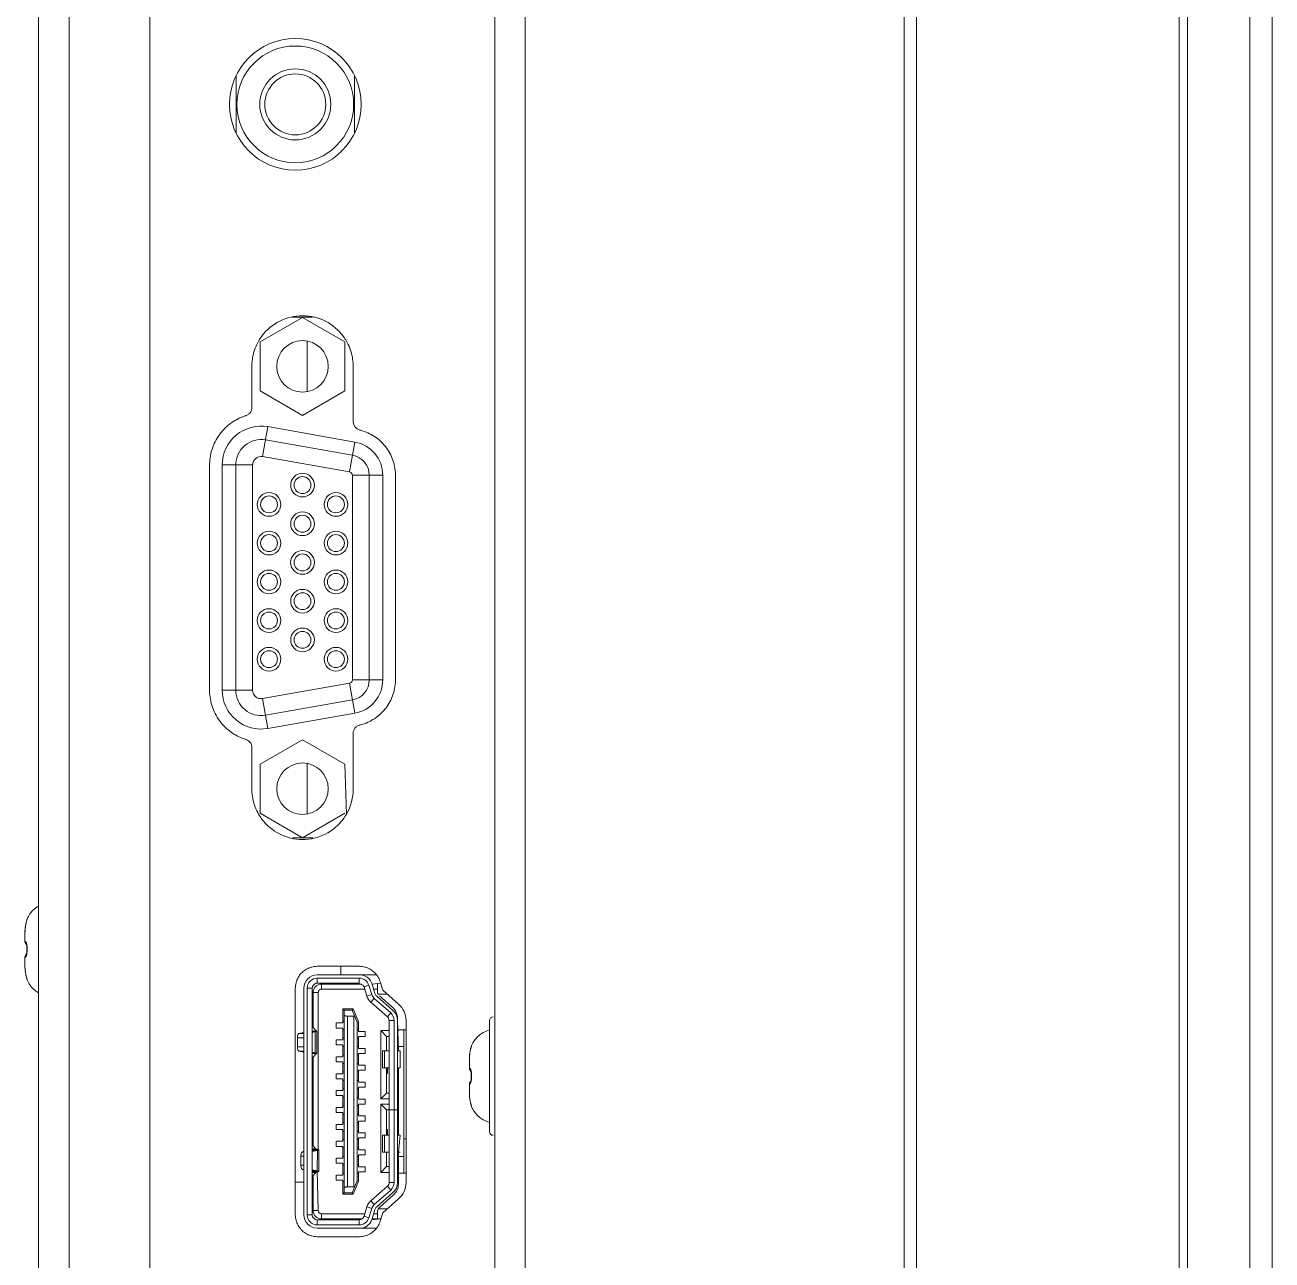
# Model space of a CAD drawing. Extents: x -382 to 1420, y -377 to 265.
# Drawn here: x -360.875 to -357.97, y -14.392 to -11.515 of the extents above; entities that cross this region are included whole.
import ezdxf

# ---------------------------------------------------------------- set-up
doc = ezdxf.new("R2010")
doc.units = 0
doc.header["$MEASUREMENT"] = 0
doc.layers.add('PDF_レイヤー 1', color=7, linetype='CONTINUOUS')

msp = doc.modelspace()

# ---------------------------------------------------------------- linework, layer by layer
at = {"layer": 'PDF_レイヤー 1', "lineweight": 0}
for points in [[(-358.02171, 7.05571), (-358.1667, 7.06835), (-358.1667, -25.76026)], [(-358.18636, -25.74844), (-358.18636, 7.05656)], [(-358.18636, -25.74055), (-358.18636, 7.04876)], [(-357.96984, 7.00387), (-358.02164, 7.05567), (-358.02164, -25.74753)], [(-358.02164, -25.74746), (-357.96984, -25.69579), (-357.96984, 7.00394)], [(-359.70952, -21.45991), (-359.70952, 5.1687), (-358.82682, 6.84425)], [(-358.82676, 6.84428), (-358.82676, -25.61062), (-358.1864, -25.61062)], [(-360.8436, -2.02815), (-360.8436, -25.70896)], [(-360.84365, -5.78133), (-360.77172, -5.78133), (-360.77172, -16.9502)], [(-360.38303, -11.63332), (-360.38303, -11.7665)], [(-360.10744, -11.76678), (-360.10744, -11.6336)], [(-360.32735, -12.25339), (-360.22847, -12.19631)], [(-360.25248, -12.19602), (-360.20485, -12.19602)], [(-360.22849, -12.1963), (-360.12961, -12.25338)], [(-360.2177, -12.19399), (-360.2177, -12.19608)], [(-360.32735, -12.36745), (-360.32735, -12.25343)], [(-360.2177, -12.25163), (-360.2177, -12.36926)], [(-360.12962, -12.25339), (-360.12962, -12.36741)], [(-360.3605, -12.42525), (-360.35981, -12.42497), (-360.358, -12.42428), (-360.3562, -12.42331), (-360.35467, -12.42233), (-360.35328, -12.42108), (-360.35189, -12.41983), (-360.35064, -12.41831), (-360.35023, -12.41775), (-360.34925, -12.41608), (-360.34842, -12.41456), (-360.34759, -12.41275), (-360.34717, -12.41095), (-360.34675, -12.40914), (-360.34662, -12.40706), (-360.34662, -12.40636), (-360.34662, -12.3104)], [(-360.22849, -12.42454), (-360.32737, -12.36746)], [(-360.12962, -12.36745), (-360.2285, -12.42453)], [(-360.36045, -12.42522), (-360.36239, -12.42578), (-360.36697, -12.42744), (-360.37142, -12.42911), (-360.37572, -12.43106), (-360.38003, -12.43328), (-360.38406, -12.43536), (-360.38614, -12.43661), (-360.38822, -12.43786), (-360.39211, -12.44036), (-360.396, -12.44314), (-360.39975, -12.44591), (-360.40142, -12.4473), (-360.40503, -12.4505), (-360.4085, -12.45369), (-360.41183, -12.45702), (-360.41503, -12.4605), (-360.41808, -12.46397), (-360.421, -12.46786), (-360.42225, -12.46952), (-360.42489, -12.47341), (-360.42739, -12.47744), (-360.42989, -12.48147), (-360.43211, -12.48577), (-360.43405, -12.48994), (-360.436, -12.49424), (-360.43683, -12.49619), (-360.4385, -12.50063), (-360.43988, -12.50522), (-360.44113, -12.50966), (-360.44169, -12.51202), (-360.44225, -12.51438), (-360.44322, -12.51896), (-360.44391, -12.52355), (-360.44447, -12.52827), (-360.44475, -12.53299), (-360.44502, -12.53799), (-360.44502, -12.53993)], [(-360.30924, -12.45072), (-360.32146, -12.52057)], [(-360.36042, -13.17939), (-360.36236, -13.1787), (-360.36695, -13.17717), (-360.37139, -13.17536), (-360.3757, -13.17342), (-360.38, -13.17148), (-360.38417, -13.16911), (-360.38611, -13.168), (-360.38819, -13.16675), (-360.39208, -13.16425), (-360.39597, -13.16148), (-360.39972, -13.15856), (-360.40139, -13.15731), (-360.405, -13.15425), (-360.40847, -13.15092), (-360.4118, -13.14759), (-360.415, -13.14412), (-360.41805, -13.14051), (-360.42097, -13.1369), (-360.42222, -13.13509), (-360.42486, -13.1312), (-360.4275, -13.12717), (-360.42986, -13.12315), (-360.43208, -13.11898), (-360.43402, -13.11454), (-360.43597, -13.11023), (-360.4368, -13.10829), (-360.43847, -13.10384), (-360.43986, -13.0994), (-360.44111, -13.09482), (-360.4418, -13.09259), (-360.44222, -13.09037), (-360.44319, -13.08565), (-360.44388, -13.08093), (-360.44444, -13.07635), (-360.44486, -13.07148), (-360.445, -13.06676), (-360.445, -13.06468), (-360.445, -12.54)], [(-360.36045, -13.17942), (-360.35989, -13.17956), (-360.35795, -13.18039), (-360.35628, -13.18122), (-360.35461, -13.18234), (-360.35323, -13.18345), (-360.35184, -13.1847), (-360.35073, -13.18622), (-360.35031, -13.18678), (-360.3492, -13.18831), (-360.34837, -13.19011), (-360.34767, -13.19178), (-360.34712, -13.19372), (-360.34684, -13.19553), (-360.34656, -13.19761), (-360.34656, -13.19817)], [(-360.32735, -13.23705), (-360.22847, -13.17997)], [(-360.22849, -13.17996), (-360.12961, -13.23704)], [(-360.33092, -13.35317), (-360.33273, -13.34956), (-360.33495, -13.34539), (-360.33689, -13.34122), (-360.33856, -13.33678), (-360.34023, -13.33234), (-360.3412, -13.32956), (-360.34259, -13.32511), (-360.3437, -13.32039), (-360.34412, -13.31817), (-360.34453, -13.31581), (-360.34537, -13.31123), (-360.34592, -13.30664), (-360.34634, -13.30192), (-360.34662, -13.29706), (-360.34662, -13.29415), (-360.34662, -13.19818)], [(-360.32735, -13.35125), (-360.32735, -13.23709)], [(-360.2177, -13.23543), (-360.2177, -13.35306)], [(-360.22849, -13.40834), (-360.32737, -13.35127)], [(-360.12962, -13.35125), (-360.2285, -13.40833)], [(-360.20454, -13.40848), (-360.25218, -13.40848)], [(-360.87371, -13.61353), (-360.87371, -13.61353)], [(-360.87371, -13.65043), (-360.87385, -13.65043), (-360.87399, -13.65043), (-360.87412, -13.65029), (-360.87426, -13.65029), (-360.8744, -13.65029), (-360.87454, -13.65029), (-360.87482, -13.65029), (-360.8751, -13.65043), (-360.8751, -13.65057)], [(-360.87119, -13.65531), (-360.87133, -13.65489), (-360.87147, -13.65434), (-360.87161, -13.65378), (-360.87175, -13.65322), (-360.87203, -13.65267), (-360.87217, -13.65225), (-360.87244, -13.65184), (-360.87244, -13.6517), (-360.87272, -13.65128), (-360.87314, -13.65086), (-360.87342, -13.65059), (-360.87369, -13.65045)], [(-360.87194, -13.68081), (-360.87208, -13.68108), (-360.8725, -13.68164), (-360.87278, -13.68206), (-360.87292, -13.68233), (-360.87319, -13.68289), (-360.87333, -13.68344), (-360.87347, -13.68386), (-360.87361, -13.68455), (-360.87375, -13.68511), (-360.87375, -13.68567), (-360.87375, -13.68636)], [(-360.87201, -13.68108), (-360.87201, -13.68108)], [(-360.87058, -13.66481), (-360.87058, -13.66689)], [(-360.87003, -13.66683), (-360.87017, -13.66683), (-360.8703, -13.66683), (-360.87044, -13.66683), (-360.87058, -13.66683), (-360.87058, -13.66975)], [(-360.87004, -13.66982), (-360.87004, -13.6669)], [(-360.87374, -13.68637), (-360.87387, -13.68637), (-360.87401, -13.68637), (-360.87415, -13.68637), (-360.87429, -13.68637), (-360.87443, -13.68637), (-360.87457, -13.68637), (-360.87471, -13.68637), (-360.87485, -13.68637), (-360.87499, -13.68637), (-360.87512, -13.68624), (-360.87512, -13.70582)], [(-360.87512, -13.70576), (-360.87499, -13.71187)], [(-360.87493, -13.71186), (-360.87451, -13.71825)], [(-360.24528, -13.75891), (-360.24528, -13.75835), (-360.24514, -13.75516), (-360.24472, -13.75197), (-360.2443, -13.74905), (-360.24361, -13.74599), (-360.24319, -13.74461), (-360.24278, -13.74308), (-360.24167, -13.74016), (-360.24042, -13.73738), (-360.24028, -13.73683), (-360.23875, -13.73391), (-360.23722, -13.73141), (-360.23542, -13.72877), (-360.23361, -13.72641), (-360.23153, -13.72405), (-360.22931, -13.72197), (-360.22889, -13.72141), (-360.22653, -13.71933), (-360.22417, -13.71752), (-360.22153, -13.71586), (-360.21889, -13.71419), (-360.21611, -13.71266), (-360.21556, -13.71252), (-360.21278, -13.71127), (-360.20986, -13.7103), (-360.20847, -13.70989), (-360.20695, -13.70947), (-360.20389, -13.70877), (-360.20098, -13.70822), (-360.19778, -13.70794), (-360.19459, -13.7078), (-360.19403, -13.70766), (-360.09654, -13.70766)], [(-360.13897, -13.70766), (-360.13897, -13.72752)], [(-360.87444, -13.71823), (-360.87375, -13.72309)], [(-360.87037, -13.73749), (-360.87065, -13.73652), (-360.87107, -13.73499), (-360.87121, -13.73458), (-360.87149, -13.73333), (-360.8719, -13.7318), (-360.87218, -13.73041), (-360.8726, -13.72888), (-360.87287, -13.7275), (-360.87315, -13.72611), (-360.87343, -13.72458), (-360.87371, -13.72305)], [(-360.87371, -13.72312), (-360.87371, -13.72312)], [(-360.87371, -13.72312), (-360.87343, -13.72465)], [(-360.8735, -13.72434), (-360.87322, -13.72587)], [(-360.87329, -13.72543), (-360.87301, -13.72695)], [(-360.8731, -13.72651), (-360.87296, -13.72762)], [(-360.87303, -13.72691), (-360.87275, -13.72858)], [(-360.87282, -13.728), (-360.87254, -13.72952)], [(-360.87255, -13.72909), (-360.87228, -13.73034)], [(-360.87235, -13.73004), (-360.87207, -13.73129)], [(-360.87214, -13.73098), (-360.87186, -13.73209)], [(-360.87194, -13.7318), (-360.87167, -13.73277)], [(-360.87174, -13.73262), (-360.87132, -13.73415)], [(-360.87153, -13.73343), (-360.87042, -13.73773)], [(-360.87119, -13.73479), (-360.87105, -13.73534)], [(-360.87004, -13.73912), (-360.87004, -13.73898), (-360.87004, -13.73884), (-360.87004, -13.7387), (-360.87004, -13.73843), (-360.87018, -13.73829), (-360.87018, -13.73815), (-360.87032, -13.73801), (-360.87032, -13.73787), (-360.87032, -13.73759), (-360.87032, -13.73745)], [(-360.84372, -13.76937), (-360.84372, -13.76923), (-360.84678, -13.76728), (-360.8497, -13.76534), (-360.85247, -13.76312), (-360.85511, -13.76076), (-360.85747, -13.75853), (-360.85969, -13.75617), (-360.86178, -13.75367), (-360.86372, -13.7509), (-360.86553, -13.74826), (-360.86706, -13.7452), (-360.86858, -13.74229), (-360.86997, -13.73923), (-360.86997, -13.73909)], [(-360.19403, -13.73533), (-360.19403, -13.74713)], [(-360.19399, -14.33761), (-360.19455, -14.33761), (-360.19788, -14.33747), (-360.20093, -14.33705), (-360.20399, -14.33664), (-360.20691, -14.33594), (-360.20843, -14.33552), (-360.20996, -14.33511), (-360.21274, -14.33414), (-360.21565, -14.33289), (-360.21621, -14.33261), (-360.21899, -14.33108), (-360.22163, -14.32955), (-360.22413, -14.32789), (-360.22663, -14.32594), (-360.22885, -14.324), (-360.23107, -14.32178), (-360.23149, -14.32122), (-360.23357, -14.31886), (-360.23551, -14.3165), (-360.23718, -14.31386), (-360.23885, -14.31136), (-360.24024, -14.30844), (-360.24051, -14.30789), (-360.24176, -14.30511), (-360.24274, -14.30219), (-360.24315, -14.30081), (-360.24357, -14.29928), (-360.24426, -14.29622), (-360.24482, -14.29331), (-360.2451, -14.29011), (-360.24524, -14.28692), (-360.24524, -14.28636), (-360.24524, -13.75891)], [(-360.20393, -13.85033), (-360.20393, -13.76867)], [(-360.1842, -13.76083), (-360.1842, -13.74902), (-360.09004, -13.74902)], [(-360.0835, -13.76083), (-360.18419, -13.76083)], [(-360.16453, -13.74902), (-360.16453, -13.74708)], [(-360.14094, -13.74712), (-360.14094, -13.74906)], [(-360.13897, -13.74712), (-360.13897, -13.74906)], [(-360.11396, -13.74902), (-360.11396, -13.74708)], [(-360.05353, -13.76083), (-360.06297, -13.76083)], [(-360.20393, -13.81792), (-360.20588, -13.81792)], [(-360.13483, -13.80697), (-360.13483, -13.83975), (-360.14969, -13.83975)], [(-360.13163, -13.80999), (-360.13483, -13.80693), (-360.11066, -13.80693)], [(-360.12379, -13.82389), (-360.12434, -13.82389), (-360.12518, -13.82389), (-360.12601, -13.82375), (-360.12684, -13.82361), (-360.12768, -13.82347), (-360.12851, -13.82333), (-360.12948, -13.82306), (-360.13018, -13.82278), (-360.13087, -13.82236), (-360.13129, -13.82195), (-360.13156, -13.82153), (-360.1317, -13.82097)], [(-360.1128, -13.81006), (-360.13169, -13.81006)], [(-360.13165, -13.80999), (-360.13165, -14.23523), (-360.11276, -14.23523)], [(-360.12379, -14.22135), (-360.12379, -13.82389), (-360.10893, -13.82389)], [(-360.10886, -13.82393), (-360.10886, -14.2214), (-360.12372, -14.2214)], [(-360.11069, -13.80693), (-360.11277, -13.80999)], [(-360.10093, -14.20769), (-360.10093, -13.83758), (-360.11273, -13.81009)], [(-360.11072, -13.80691), (-360.0978, -13.83704), (-360.10086, -13.8376)], [(-360.19566, -13.85887), (-360.20579, -13.84832)], [(-360.14976, -13.83975), (-360.14976, -13.85155), (-360.1349, -13.85155)], [(-360.13483, -13.85158), (-360.13483, -13.87922), (-360.14969, -13.87922)], [(-360.13165, -13.85535), (-360.13484, -13.85535)], [(-360.13483, -13.83568), (-360.13163, -13.83568)], [(-360.10093, -13.85535), (-360.09787, -13.85535)], [(-360.0978, -13.85941), (-360.0978, -13.83706)], [(-360.03266, -13.87114), (-360.04641, -13.85725), (-360.02669, -13.85725)], [(-360.04641, -13.85732), (-360.04641, -14.01675), (-360.02669, -14.01675)], [(-360.02674, -13.83406), (-360.02674, -14.04223), (-360.03257, -14.04223)], [(-360.01495, -14.04115), (-360.01495, -13.83408)], [(-360.00708, -13.85725), (-360.00513, -13.85725)], [(-359.98741, -13.85535), (-360.00505, -13.85535)], [(-359.99209, -14.18993), (-359.99209, -13.85537)], [(-360.22557, -13.8742), (-360.24057, -13.8742)], [(-360.24056, -13.8742), (-360.24056, -13.89545)], [(-360.2405, -13.87416), (-360.2405, -13.87305), (-360.24036, -13.87208), (-360.24036, -13.87097), (-360.24008, -13.86986), (-360.23981, -13.86875), (-360.23953, -13.86764), (-360.23953, -13.8675), (-360.23897, -13.86652), (-360.23842, -13.86555), (-360.23786, -13.865), (-360.23731, -13.86458), (-360.23675, -13.86444), (-360.2255, -13.86444)], [(-360.22557, -13.862), (-360.23682, -13.8645)], [(-360.19543, -13.85912), (-360.19557, -13.85926), (-360.19571, -13.8594), (-360.19613, -13.85954), (-360.19641, -13.85968), (-360.19682, -13.85968), (-360.1971, -13.85982), (-360.19752, -13.85982), (-360.19793, -13.85996), (-360.19835, -13.85996), (-360.19877, -13.86009), (-360.19918, -13.86009), (-360.20585, -13.86009)], [(-360.19918, -13.86016), (-360.19918, -13.9096), (-360.20585, -13.90808)], [(-360.20584, -13.85887), (-360.1957, -13.85887)], [(-360.20584, -13.86159), (-360.19917, -13.86007)], [(-360.19546, -13.91067), (-360.19546, -13.85915), (-360.1956, -13.85887)], [(-360.14976, -13.87922), (-360.14976, -13.89102), (-360.1349, -13.89102)], [(-360.13483, -13.87501), (-360.13163, -13.87501)], [(-360.0978, -13.87501), (-360.10086, -13.87501)], [(-360.08282, -13.87136), (-360.08282, -13.85941), (-360.09782, -13.85941)], [(-360.0978, -13.87136), (-360.08281, -13.87136)], [(-360.0978, -13.89888), (-360.0978, -13.87139)], [(-360.03264, -13.87108), (-360.03264, -13.90455)], [(-360.02674, -13.87108), (-360.03257, -13.87108)], [(-360.00512, -13.87108), (-360.00706, -13.87108)], [(-360.23681, -13.90535), (-360.23736, -13.90508), (-360.23792, -13.90466), (-360.23847, -13.9041), (-360.23889, -13.90341), (-360.23944, -13.9023), (-360.23944, -13.90216), (-360.23986, -13.90105), (-360.24014, -13.89994), (-360.24028, -13.89897), (-360.24042, -13.89799), (-360.24056, -13.89688), (-360.24056, -13.89577), (-360.24056, -13.89549), (-360.22556, -13.89549)], [(-360.22557, -13.9054), (-360.23682, -13.9054)], [(-360.23675, -13.9054), (-360.2255, -13.90776)], [(-360.20584, -13.9096), (-360.19917, -13.9096)], [(-360.19552, -13.91069), (-360.19566, -13.91083), (-360.20579, -13.91083)], [(-360.20577, -13.92139), (-360.19563, -13.91084)], [(-360.19546, -13.91069), (-360.19546, -13.91041), (-360.19574, -13.91041), (-360.19602, -13.91013), (-360.19643, -13.91013), (-360.19685, -13.90999), (-360.19727, -13.90985), (-360.19768, -13.90985), (-360.1981, -13.90972), (-360.19838, -13.90972), (-360.1988, -13.90958), (-360.19921, -13.90958)], [(-360.13483, -13.89105), (-360.13483, -13.91855), (-360.14969, -13.91855)], [(-360.13165, -13.89468), (-360.13484, -13.89468)], [(-360.13483, -13.91434), (-360.13163, -13.91434)], [(-360.10093, -13.89468), (-360.09787, -13.89468)], [(-360.0978, -13.91434), (-360.10086, -13.91434)], [(-360.08282, -13.91069), (-360.08282, -13.89888), (-360.09782, -13.89888)], [(-360.0978, -13.91069), (-360.08281, -13.91069)], [(-360.0978, -13.93821), (-360.0978, -13.91072)], [(-360.04248, -13.9046), (-360.04248, -13.94391), (-360.02678, -13.94391)], [(-360.02674, -13.90458), (-360.04243, -13.90458)], [(-360.03753, -13.90458), (-360.03753, -13.94388)], [(-360.00105, -13.94388), (-360.00105, -13.90458), (-360.00702, -13.90458)], [(-359.99209, -13.89468), (-360.00515, -13.89468)], [(-359.83837, -13.90865), (-359.83837, -13.90878), (-359.83906, -13.91365)], [(-359.83837, -13.90878), (-359.83837, -13.90865), (-359.83809, -13.90726), (-359.83781, -13.90587), (-359.83754, -13.90448), (-359.83726, -13.90309), (-359.83684, -13.90156), (-359.83656, -13.90017), (-359.83615, -13.89879), (-359.83587, -13.8974), (-359.83545, -13.89587), (-359.83517, -13.89448)], [(-359.83837, -13.90878), (-359.83837, -13.90878)], [(-359.83511, -13.89455), (-359.83511, -13.89441), (-359.83511, -13.89427), (-359.83497, -13.89413), (-359.83497, -13.89399), (-359.83497, -13.89386), (-359.83483, -13.89358), (-359.83483, -13.89344), (-359.83483, -13.8933), (-359.83483, -13.89316), (-359.83469, -13.89302), (-359.83469, -13.89288)], [(-360.20584, -13.92424), (-360.20389, -13.92424)], [(-360.20393, -13.91937), (-360.20393, -14.12588)], [(-360.14976, -13.91855), (-360.14976, -13.93035), (-360.1349, -13.93035)], [(-360.13483, -13.93038), (-360.13483, -13.95788), (-360.14969, -13.95788)], [(-360.13165, -13.934), (-360.13484, -13.934)], [(-360.10093, -13.934), (-360.09787, -13.934)], [(-360.08282, -13.95002), (-360.08282, -13.93821), (-360.09782, -13.93821)], [(-360.03264, -13.94391), (-360.03264, -14.00293)], [(-360.03067, -13.95774), (-360.03067, -13.94385)], [(-360.00708, -13.94391), (-360.0011, -13.94391)], [(-360.00512, -13.94391), (-360.00512, -14.10139)], [(-359.83979, -13.92614), (-359.83979, -13.94587)], [(-359.83959, -13.92005), (-359.83973, -13.92616)], [(-360.14976, -13.95788), (-360.14976, -13.96968), (-360.1349, -13.96968)], [(-360.13483, -13.96971), (-360.13483, -13.99721), (-360.14969, -13.99721)], [(-360.13165, -13.97347), (-360.13484, -13.97347)], [(-360.13483, -13.95381), (-360.13163, -13.95381)], [(-360.10093, -13.97347), (-360.09787, -13.97347)], [(-360.0978, -13.95381), (-360.10086, -13.95381)], [(-360.0978, -13.95002), (-360.08281, -13.95002)], [(-360.0978, -13.97754), (-360.0978, -13.95005)], [(-360.03264, -13.95774), (-360.0307, -13.95774)], [(-359.83667, -13.95082), (-359.83667, -13.95082)], [(-359.83524, -13.96004), (-359.83524, -13.96213)], [(-359.83469, -13.96209), (-359.83483, -13.96209), (-359.83497, -13.96209), (-359.83511, -13.96209), (-359.83524, -13.96209), (-359.83524, -13.9632)], [(-359.83524, -13.96317), (-359.83524, -13.96511)], [(-359.8347, -13.96507), (-359.8347, -13.96216)], [(-360.14976, -13.99721), (-360.14976, -14.00901), (-360.1349, -14.00901)], [(-360.13483, -13.99314), (-360.13163, -13.99314)], [(-360.0978, -13.99314), (-360.10086, -13.99314)], [(-360.08282, -13.98935), (-360.08282, -13.97754), (-360.09782, -13.97754)], [(-360.0978, -13.98935), (-360.08281, -13.98935)], [(-360.0978, -14.01701), (-360.0978, -13.98938)], [(-360.03264, -14.0029), (-360.04639, -14.01679)], [(-360.02674, -14.0029), (-360.03257, -14.0029)], [(-360.00512, -14.0029), (-360.00706, -14.0029)], [(-359.83979, -14.00101), (-359.83965, -14.00726)], [(-359.83661, -13.97606), (-359.83674, -13.97633), (-359.83716, -13.97689), (-359.83744, -13.97731), (-359.83758, -13.97758), (-359.83785, -13.97814), (-359.83799, -13.9787), (-359.83813, -13.97911), (-359.83827, -13.97981), (-359.83841, -13.98036), (-359.83841, -13.98092), (-359.83841, -13.98161)], [(-359.83661, -13.97632), (-359.83661, -13.97632)], [(-359.83626, -13.97497), (-359.83654, -13.97636)], [(-360.13483, -14.00904), (-360.13483, -14.03668), (-360.14969, -14.03668)], [(-360.13165, -14.0128), (-360.13484, -14.0128)], [(-360.13483, -14.03247), (-360.13163, -14.03247)], [(-360.10093, -14.0128), (-360.09787, -14.0128)], [(-360.0978, -14.03247), (-360.10086, -14.03247)], [(-360.08282, -14.02882), (-360.08282, -14.01701), (-360.09782, -14.01701)], [(-360.0978, -14.02882), (-360.08281, -14.02882)], [(-360.0978, -14.05634), (-360.0978, -14.02884)], [(-360.03266, -14.04229), (-360.04641, -14.02854), (-360.02669, -14.02854)], [(-360.04641, -14.02861), (-360.04641, -14.1879), (-360.02669, -14.1879)], [(-360.00708, -14.01675), (-360.00513, -14.01675)], [(-360.00708, -14.02854), (-360.00513, -14.02854)], [(-359.83959, -14.00725), (-359.83917, -14.0135)], [(-359.83912, -14.01348), (-359.83842, -14.01834)], [(-359.83505, -14.03275), (-359.83533, -14.03177), (-359.83574, -14.03025), (-359.83588, -14.02983), (-359.83616, -14.02858), (-359.83658, -14.02705), (-359.83686, -14.02566), (-359.83727, -14.02414), (-359.83755, -14.02275), (-359.83783, -14.02136), (-359.8381, -14.01983), (-359.83838, -14.0183)], [(-359.83837, -14.01837), (-359.83837, -14.01837)], [(-359.83837, -14.01837), (-359.83809, -14.0199)], [(-359.83816, -14.01959), (-359.83788, -14.02112)], [(-359.83797, -14.02068), (-359.83769, -14.02221)], [(-359.83776, -14.02176), (-359.83762, -14.02287)], [(-359.83769, -14.02216), (-359.83741, -14.02383)], [(-359.83748, -14.02325), (-359.8372, -14.02477)], [(-359.83722, -14.02433), (-359.83694, -14.02558)], [(-359.83701, -14.02529), (-359.83673, -14.02654)], [(-359.83681, -14.02623), (-359.83654, -14.02734)], [(-359.83661, -14.02705), (-359.83633, -14.02802)], [(-359.8364, -14.02786), (-359.83598, -14.02939)], [(-359.8362, -14.02868), (-359.83509, -14.03298)], [(-359.83586, -14.03004), (-359.83572, -14.03059)], [(-360.14976, -14.03668), (-360.14976, -14.04848), (-360.1349, -14.04848)], [(-360.13483, -14.04851), (-360.13483, -14.07601), (-360.14969, -14.07601)], [(-360.13165, -14.05213), (-360.13484, -14.05213)], [(-360.10093, -14.05213), (-360.09787, -14.05213)], [(-360.08282, -14.06815), (-360.08282, -14.05634), (-360.09782, -14.05634)], [(-360.03264, -14.10137), (-360.03264, -14.0422)], [(-360.01495, -14.04237), (-360.01495, -14.21124)], [(-359.8347, -14.03437), (-359.8347, -14.03423), (-359.8347, -14.03409), (-359.8347, -14.03395), (-359.8347, -14.03382), (-359.83484, -14.03354), (-359.83484, -14.0334), (-359.83498, -14.03326), (-359.83498, -14.03312), (-359.83498, -14.03298), (-359.83498, -14.0327)], [(-359.79253, -14.0718), (-359.79266, -14.0718), (-359.79669, -14.07027), (-359.80044, -14.06874), (-359.80405, -14.06694), (-359.80739, -14.06499), (-359.81058, -14.06319), (-359.8135, -14.0611), (-359.81627, -14.05902), (-359.81891, -14.05694), (-359.81933, -14.05652), (-359.82183, -14.05416), (-359.82405, -14.05166), (-359.82627, -14.04916), (-359.82808, -14.04652), (-359.83002, -14.04388), (-359.83155, -14.04083), (-359.83308, -14.03791), (-359.83447, -14.03486), (-359.83474, -14.0343)], [(-360.14976, -14.07601), (-360.14976, -14.08781), (-360.1349, -14.08781)], [(-360.13483, -14.08784), (-360.13483, -14.11534), (-360.14969, -14.11534)], [(-360.13483, -14.0718), (-360.13163, -14.0718)], [(-360.0978, -14.0718), (-360.10086, -14.0718)], [(-360.0978, -14.06815), (-360.08281, -14.06815)], [(-360.0978, -14.09567), (-360.0978, -14.06817)], [(-360.03067, -14.08767), (-360.03262, -14.08767)], [(-360.03067, -14.10137), (-360.03067, -14.08762)], [(-360.14976, -14.11534), (-360.14976, -14.12714), (-360.1349, -14.12714)], [(-360.13165, -14.0916), (-360.13484, -14.0916)], [(-360.13483, -14.11127), (-360.13163, -14.11127)], [(-360.10093, -14.0916), (-360.09787, -14.0916)], [(-360.0978, -14.11127), (-360.10086, -14.11127)], [(-360.08282, -14.10748), (-360.08282, -14.09567), (-360.09782, -14.09567)], [(-360.0978, -14.10748), (-360.08281, -14.10748)], [(-360.0978, -14.135), (-360.0978, -14.1075)], [(-360.04248, -14.10139), (-360.04248, -14.14069), (-360.02678, -14.14069)], [(-360.02674, -14.10137), (-360.04243, -14.10137)], [(-360.03753, -14.10137), (-360.03753, -14.14067)], [(-360.00105, -14.10137), (-360.00702, -14.10137)], [(-359.99209, -14.10936), (-359.98737, -14.10936)], [(-360.23203, -14.14975), (-360.23203, -14.14864), (-360.23203, -14.14767), (-360.23189, -14.14656), (-360.23161, -14.14544), (-360.23133, -14.14433), (-360.23106, -14.14322), (-360.23106, -14.14308), (-360.2305, -14.14211), (-360.22995, -14.14114), (-360.22939, -14.14058), (-360.22883, -14.14017), (-360.22828, -14.13989), (-360.2255, -14.13989)], [(-360.22557, -14.13935), (-360.22835, -14.1399)], [(-360.20577, -14.12395), (-360.1973, -14.13283), (-360.20591, -14.13283)], [(-360.20393, -14.12103), (-360.20588, -14.12103)], [(-360.20584, -14.13432), (-360.19403, -14.13432)], [(-360.20584, -14.1346), (-360.19278, -14.1346)], [(-360.19042, -14.13539), (-360.19056, -14.13553), (-360.1907, -14.13567), (-360.19112, -14.13581), (-360.19139, -14.13595), (-360.19181, -14.13608), (-360.19209, -14.13608), (-360.1925, -14.13622), (-360.19292, -14.13622), (-360.19334, -14.13636), (-360.19375, -14.13636), (-360.19417, -14.1365), (-360.20584, -14.1365)], [(-360.20584, -14.13893), (-360.19417, -14.13643)], [(-360.19396, -14.13432), (-360.19438, -14.13418), (-360.19466, -14.13404), (-360.19507, -14.1339), (-360.19535, -14.13377), (-360.19577, -14.13363), (-360.19618, -14.13349), (-360.19646, -14.13335), (-360.19674, -14.13321), (-360.19702, -14.13293), (-360.1973, -14.13279)], [(-360.1928, -14.13457), (-360.19266, -14.13457), (-360.19238, -14.13471), (-360.1921, -14.13471), (-360.19182, -14.13471), (-360.19168, -14.13485), (-360.19141, -14.13485), (-360.19113, -14.13499), (-360.19099, -14.13499), (-360.19071, -14.13513), (-360.19057, -14.13526), (-360.19043, -14.1354), (-360.19043, -14.1854)], [(-360.13483, -14.12717), (-360.13483, -14.15467), (-360.14969, -14.15467)], [(-360.13165, -14.13093), (-360.13484, -14.13093)], [(-360.10093, -14.13093), (-360.09787, -14.13093)], [(-360.08282, -14.14681), (-360.08282, -14.135), (-360.09782, -14.135)], [(-360.0978, -14.14681), (-360.08281, -14.14681)], [(-360.0978, -14.17447), (-360.0978, -14.14683)], [(-360.03264, -14.14069), (-360.03264, -14.17416)], [(-360.00708, -14.14069), (-360.0011, -14.14069)], [(-360.22557, -14.14979), (-360.2321, -14.14979)], [(-360.23207, -14.14979), (-360.23207, -14.17104)], [(-360.22832, -14.18094), (-360.22888, -14.18066), (-360.22943, -14.18025), (-360.22999, -14.17969), (-360.23054, -14.179), (-360.23096, -14.17789), (-360.23096, -14.17775), (-360.23138, -14.17664), (-360.23165, -14.17553), (-360.23193, -14.17441), (-360.23207, -14.17358), (-360.23207, -14.17247), (-360.23207, -14.17136), (-360.23207, -14.17108), (-360.22554, -14.17108)], [(-360.14976, -14.15467), (-360.14976, -14.16647), (-360.1349, -14.16647)], [(-360.13483, -14.1665), (-360.13483, -14.19386), (-360.14969, -14.19386)], [(-360.13165, -14.17026), (-360.13484, -14.17026)], [(-360.13483, -14.1506), (-360.13163, -14.1506)], [(-360.10093, -14.17026), (-360.09787, -14.17026)], [(-360.0978, -14.1506), (-360.10086, -14.1506)], [(-360.08282, -14.18627), (-360.08282, -14.17447), (-360.09782, -14.17447)], [(-360.04639, -14.18794), (-360.03264, -14.17419), (-360.02681, -14.17419)], [(-360.00708, -14.17419), (-360.00513, -14.17419)], [(-360.00512, -14.1506), (-359.99206, -14.1506)], [(-360.22557, -14.18098), (-360.22835, -14.18098)], [(-360.22828, -14.18098), (-360.2255, -14.18154)], [(-360.19045, -14.18544), (-360.19059, -14.18558), (-360.19073, -14.18572), (-360.191, -14.18586), (-360.19128, -14.186), (-360.19156, -14.186), (-360.19184, -14.186), (-360.19212, -14.18614), (-360.19239, -14.18614), (-360.19253, -14.18627), (-360.19281, -14.18627), (-360.20586, -14.18627)], [(-360.20584, -14.18437), (-360.19417, -14.18437), (-360.20584, -14.18187)], [(-360.20584, -14.18816), (-360.19723, -14.18816)], [(-360.20577, -14.18654), (-360.19396, -14.18654), (-360.19285, -14.18626)], [(-360.20577, -14.19698), (-360.1973, -14.18823)], [(-360.20393, -14.19493), (-360.20393, -14.27659), (-360.19213, -14.27659)], [(-360.1973, -14.18816), (-360.19716, -14.18789), (-360.19674, -14.18761), (-360.19646, -14.18747), (-360.19618, -14.18733), (-360.19605, -14.18733), (-360.19577, -14.18719), (-360.19535, -14.18705), (-360.19493, -14.18691), (-360.19466, -14.18677), (-360.19438, -14.18664), (-360.19396, -14.1865)], [(-360.19043, -14.18545), (-360.19057, -14.18532), (-360.19071, -14.18518), (-360.19099, -14.18504), (-360.19141, -14.1849), (-360.19182, -14.18476), (-360.19224, -14.18476), (-360.19266, -14.18462), (-360.19307, -14.18462), (-360.19335, -14.18448), (-360.19377, -14.18448), (-360.19418, -14.18434)], [(-360.14976, -14.19386), (-360.14976, -14.20566), (-360.1349, -14.20566)], [(-360.13483, -14.18993), (-360.13163, -14.18993)], [(-360.13163, -14.2353), (-360.13483, -14.23835), (-360.13483, -14.20572)], [(-360.0978, -14.18629), (-360.0978, -14.20837), (-360.10086, -14.20768)], [(-360.0978, -14.18993), (-360.10086, -14.18993)], [(-360.0978, -14.18627), (-360.08281, -14.18627)], [(-360.00708, -14.1879), (-360.00513, -14.1879)], [(-360.00512, -14.18993), (-359.98748, -14.18993)], [(-360.22557, -14.21081), (-360.24529, -14.21081)], [(-360.20584, -14.22737), (-360.20389, -14.22737)], [(-360.11277, -14.2353), (-360.11069, -14.23835), (-360.13486, -14.23835)], [(-360.13165, -14.20959), (-360.13484, -14.20959)], [(-360.12379, -14.2214), (-360.12434, -14.2214), (-360.12518, -14.22153), (-360.12601, -14.22153), (-360.12684, -14.22167), (-360.12768, -14.22181), (-360.12851, -14.22195), (-360.12948, -14.22237), (-360.13018, -14.22265), (-360.13087, -14.22292), (-360.13129, -14.22334), (-360.13156, -14.22376), (-360.1317, -14.22431)], [(-360.1128, -14.23523), (-360.101, -14.20773)], [(-360.11069, -14.23835), (-360.09778, -14.20836)], [(-360.1842, -14.29626), (-360.1842, -14.28446), (-360.08351, -14.28446)], [(-360.06296, -14.28446), (-360.05352, -14.28446)], [(-360.05353, -14.27809), (-360.05353, -14.29628)], [(-360.03088, -14.27266), (-360.05213, -14.27266)], [(-360.04756, -14.30142), (-360.04159, -14.28197)], [(-360.0475, -14.30138), (-360.04778, -14.30207), (-360.04889, -14.30526), (-360.05014, -14.30804), (-360.05153, -14.31082), (-360.05306, -14.31346), (-360.05389, -14.31471), (-360.05472, -14.3161), (-360.05653, -14.31846), (-360.05709, -14.31915), (-360.05917, -14.32151), (-360.06139, -14.3236), (-360.06375, -14.32568), (-360.06611, -14.32762), (-360.06861, -14.32929), (-360.07125, -14.33096), (-360.07403, -14.33234), (-360.07681, -14.33373), (-360.07764, -14.33401), (-360.08056, -14.33498), (-360.08194, -14.3354), (-360.08347, -14.33582), (-360.08639, -14.33651), (-360.08944, -14.33707), (-360.09264, -14.33734), (-360.09583, -14.33762), (-360.09653, -14.33762), (-360.19402, -14.33762)], [(-360.16453, -14.29829), (-360.16453, -14.29621)], [(-360.14094, -14.29829), (-360.14094, -14.29621)], [(-360.11396, -14.29829), (-360.11396, -14.29621)], [(-360.10018, -14.29625), (-360.10018, -14.29833)]]:
    msp.add_lwpolyline(points, dxfattribs=at)
for points in [[(-358.79795, 6.84425), (-358.79795, -25.61062, -0.0561077), (-358.80418, -25.66745), (-358.8046, -25.66925), (-358.80627, -25.6755), (-358.80779, -25.68148), (-358.8096, -25.68703), (-358.8114, -25.69231), (-358.81335, -25.69731), (-358.81543, -25.70203), (-358.81751, -25.70647), (-358.8196, -25.71078), (-358.82182, -25.71467), (-358.82418, -25.71842), (-358.82654, -25.72203), (-358.82904, -25.72522), (-358.83154, -25.72828), (-358.83418, -25.73119), (-358.83682, -25.73397), (-358.8396, -25.73647, -0.1777857), (-358.86819, -25.74843, -0.3653446), (-358.90041, -25.70897)], [(-359.78072, -2.34727), (-359.78072, -21.40391), (-360.77855, -21.57987, 0.3643331), (-360.8436, -21.65736), (-360.75083, -21.64139)], [(-359.78069, -6.68322), (-360.40411, -6.7378, 0.3888559), (-360.58382, -6.93388), (-360.58382, -16.2743, 0.3885914), (-360.40411, -16.4704), (-359.78069, -16.52498)], [(-360.12962, -13.23705), (-360.12615, -13.35314, 0.1322982), (-360.11043, -13.2942), (-360.11043, -13.16491), (-360.11043, -13.1638), (-360.11015, -13.16185), (-360.10973, -13.15991), (-360.10918, -13.1581), (-360.10848, -13.15644), (-360.10751, -13.15477), (-360.10654, -13.15324), (-360.10585, -13.15227), (-360.10446, -13.15088), (-360.10307, -13.14963), (-360.10168, -13.14852), (-360.10001, -13.14755), (-360.09821, -13.14671), (-360.09626, -13.14602), (-360.09523, -13.14578), (-360.09343, -13.14537), (-360.08899, -13.14412), (-360.08468, -13.14273), (-360.08051, -13.1412), (-360.07635, -13.13939), (-360.07218, -13.13745), (-360.07024, -13.13662), (-360.06829, -13.13551), (-360.0644, -13.13315), (-360.06052, -13.13092), (-360.0569, -13.12828), (-360.05524, -13.12703), (-360.05177, -13.1244), (-360.04829, -13.12134), (-360.0451, -13.11842), (-360.04191, -13.11509), (-360.03885, -13.1119), (-360.03593, -13.10829), (-360.03468, -13.10676), (-360.03205, -13.10315), (-360.02941, -13.09954), (-360.02719, -13.09565), (-360.02496, -13.09176), (-360.02288, -13.08773), (-360.02094, -13.08371), (-360.02024, -13.0819), (-360.01858, -13.07773), (-360.01719, -13.07343), (-360.0158, -13.06898), (-360.01524, -13.06704), (-360.01469, -13.06482), (-360.01385, -13.06037), (-360.01316, -13.05607), (-360.0126, -13.05149), (-360.01219, -13.0469), (-360.01205, -13.04232), (-360.01196, -13.04045), (-360.01196, -12.5641), (-360.01196, -12.56215), (-360.0121, -12.55757), (-360.01252, -12.55313), (-360.01308, -12.54868), (-360.01391, -12.5441), (-360.01474, -12.5398), (-360.0153, -12.53771), (-360.01585, -12.53549), (-360.0171, -12.53119), (-360.01863, -12.52688), (-360.0203, -12.52271), (-360.02099, -12.52091), (-360.02294, -12.51674), (-360.02488, -12.51285), (-360.0271, -12.50896), (-360.02946, -12.50508), (-360.0321, -12.50147), (-360.03474, -12.49772), (-360.03599, -12.49619), (-360.03891, -12.49272), (-360.04182, -12.48938), (-360.04502, -12.48619), (-360.04835, -12.48327), (-360.05182, -12.48022), (-360.05529, -12.47744), (-360.05696, -12.47633), (-360.06057, -12.47383), (-360.06446, -12.47133), (-360.06835, -12.46911), (-360.07029, -12.46814), (-360.07224, -12.46716), (-360.07626, -12.46522), (-360.08043, -12.46341), (-360.0846, -12.46189), (-360.08904, -12.4605), (-360.09349, -12.45925), (-360.09523, -12.45872, -0.3499006), (-360.11043, -12.43964), (-360.11043, -12.31034), (-360.11043, -12.30743), (-360.11071, -12.30257), (-360.11098, -12.29798), (-360.11168, -12.29326), (-360.11237, -12.28868), (-360.11293, -12.28646), (-360.11334, -12.28423), (-360.11446, -12.27951), (-360.11584, -12.27507), (-360.11668, -12.27229), (-360.11834, -12.26771), (-360.12015, -12.2634), (-360.12209, -12.25924), (-360.12418, -12.25507), (-360.12615, -12.25149, 0.0220543), (-360.13327, -12.2405, 0.5054061), (-360.32342, -12.2401, 0.0211622), (-360.33088, -12.25149), (-360.33282, -12.25496), (-360.33491, -12.25926), (-360.33685, -12.26343), (-360.33866, -12.26774), (-360.34019, -12.27218), (-360.34116, -12.2751), (-360.34255, -12.27954), (-360.34366, -12.28412), (-360.34421, -12.28648), (-360.34463, -12.28871), (-360.34532, -12.29329), (-360.34588, -12.29801), (-360.3463, -12.30259), (-360.34657, -12.30732), (-360.34657, -12.31037)], [(-360.10655, -12.48652), (-360.30917, -12.45069, 0.4664148), (-360.41552, -12.54022)], [(-360.34437, -12.53944, -0.4685514), (-360.32152, -12.52056), (-360.1189, -12.55622), (-360.10654, -12.48651, -0.3640552), (-360.04156, -12.56402)], [(-360.34464, -13.06464), (-360.34464, -12.53996), (-360.4155, -12.54), (-360.4155, -13.06468), (-360.34467, -13.06468, 0.2246111), (-360.33756, -13.07968)], [(-360.04153, -13.04058), (-360.04153, -12.56396), (-360.11239, -12.56392), (-360.11239, -13.04054), (-360.04156, -13.04054, -0.3636725), (-360.10653, -13.11817)], [(-360.11239, -13.04054, -0.3572583), (-360.1189, -13.04826), (-360.32152, -13.08407), (-360.3093, -13.15378)], [(-360.4155, -13.06468, 0.4664888), (-360.30924, -13.15378), (-360.10655, -13.11811), (-360.11891, -13.04825)], [(-360.8716, -13.67972), (-360.87371, -13.68636, 0.1556306), (-360.87092, -13.68012), (-360.87092, -13.67985), (-360.87078, -13.67887), (-360.8705, -13.67776), (-360.8705, -13.67721), (-360.87036, -13.6761), (-360.87022, -13.67499), (-360.87008, -13.67401), (-360.87008, -13.6729), (-360.87008, -13.67193), (-360.87008, -13.67096), (-360.87058, -13.67131), (-360.87058, -13.67367), (-360.87086, -13.67561), (-360.87114, -13.67756), (-360.87142, -13.67908), (-360.87155, -13.67968), (-360.87142, -13.67926), (-360.87114, -13.67801), (-360.87086, -13.67635), (-360.87072, -13.67413), (-360.87058, -13.67176), (-360.87058, -13.66982), (-360.87044, -13.66982), (-360.8703, -13.66982), (-360.87017, -13.66982), (-360.87004, -13.66683), (-360.87004, -13.666), (-360.87004, -13.66475), (-360.87004, -13.66378), (-360.87004, -13.66336), (-360.87018, -13.66225), (-360.87018, -13.661), (-360.87032, -13.65989), (-360.8706, -13.65864), (-360.87074, -13.65767), (-360.87101, -13.65656), (-360.8716, -13.65707), (-360.87132, -13.65818), (-360.87104, -13.65971), (-360.8709, -13.66138), (-360.87062, -13.66346), (-360.87062, -13.66554), (-360.87055, -13.66486), (-360.87069, -13.66236), (-360.87097, -13.66028), (-360.87125, -13.65861), (-360.87153, -13.65722), (-360.87187, -13.65628), (-360.87201, -13.65559), (-360.87201, -13.65545, -0.1898689), (-360.87512, -13.65061), (-360.87507, -13.63091), (-360.87486, -13.62481), (-360.8744, -13.61839), (-360.87371, -13.61353), (-360.87371, -13.61339), (-360.87343, -13.61201), (-360.87315, -13.61062), (-360.87287, -13.60909), (-360.8726, -13.60784), (-360.87232, -13.60631), (-360.8719, -13.60492), (-360.87149, -13.60353), (-360.87121, -13.60215), (-360.87079, -13.60062), (-360.87037, -13.5989), (-360.86997, -13.5977), (-360.86997, -13.59756), (-360.86858, -13.59437), (-360.86706, -13.59145), (-360.86553, -13.5884), (-360.86372, -13.58576), (-360.86178, -13.58298), (-360.85969, -13.58062), (-360.85747, -13.57812), (-360.85511, -13.5759), (-360.85247, -13.57354), (-360.8497, -13.57145), (-360.84678, -13.56937), (-360.84372, -13.56743)], [(-360.87371, -13.61341), (-360.87371, -13.61355, -0.0229583), (-360.87044, -13.5993), (-360.87044, -13.59916), (-360.87044, -13.59902), (-360.8703, -13.59888), (-360.8703, -13.59874), (-360.8703, -13.5986), (-360.8703, -13.59847), (-360.87017, -13.59833), (-360.87017, -13.59819), (-360.87017, -13.59805), (-360.87017, -13.59791), (-360.87003, -13.59777), (-360.87003, -13.59763)], [(-360.0416, -14.28202), (-360.00477, -14.2496, 0.2184096), (-359.98741, -14.21124), (-359.98741, -13.83406, 0.2142842), (-360.00477, -13.79568), (-360.0416, -13.76327), (-360.04756, -13.74387), (-360.0477, -13.74317), (-360.04895, -13.74026), (-360.0502, -13.7372), (-360.05145, -13.73456), (-360.05311, -13.73179), (-360.05381, -13.73054), (-360.05478, -13.72943), (-360.05659, -13.72679), (-360.05714, -13.72623), (-360.05909, -13.72387), (-360.06145, -13.72165), (-360.06367, -13.71957), (-360.06603, -13.71776), (-360.06853, -13.71595), (-360.07117, -13.71443), (-360.07395, -13.7129), (-360.07672, -13.71165), (-360.07756, -13.71137), (-360.08047, -13.71026), (-360.082, -13.70984), (-360.08339, -13.70943), (-360.08644, -13.70873), (-360.0895, -13.70818), (-360.09255, -13.7079), (-360.09575, -13.70776), (-360.09658, -13.70762)], [(-360.05659, -14.31796), (-360.19407, -14.31796, -0.413733), (-360.22557, -14.28636), (-360.22557, -13.75891, -0.4129956), (-360.19403, -13.72745), (-360.05654, -13.72745)], [(-360.20584, -13.75892, -0.4147059), (-360.19402, -13.74712), (-360.09653, -13.74712), (-360.09653, -13.73533), (-360.19403, -13.73533, 0.4147059), (-360.2177, -13.75891), (-360.2177, -14.28636), (-360.20584, -14.28638), (-360.20584, -13.75892), (-360.21764, -13.75892)], [(-360.07856, -13.77696), (-360.06729, -13.77344), (-360.07396, -13.75205, 0.3312749), (-360.09658, -13.73534)], [(-360.09655, -13.72748, -0.3306372), (-360.06661, -13.74902), (-360.04661, -13.74712), (-360.06642, -13.74956), (-360.05975, -13.77109)], [(-360.19207, -14.27654), (-360.19417, -14.18437), (-360.19392, -14.13432), (-360.19207, -14.13463), (-360.19207, -13.76869), (-360.20388, -13.76869, -0.4137726), (-360.1842, -13.74902)], [(-360.10018, -13.74712), (-360.10018, -13.74906, -0.3262019), (-360.08519, -13.7554)], [(-360.07395, -13.75201), (-360.08519, -13.7554), (-360.07856, -13.77696, 0.1413292), (-360.06926, -13.79134), (-360.03074, -13.82524), (-360.02296, -13.81649)], [(-360.05353, -13.74902), (-360.05353, -13.7672, 0.2102496), (-360.05217, -13.77262), (-360.03092, -13.77262)], [(-360.06924, -13.79127), (-360.06142, -13.78255), (-360.02301, -13.81642, -0.2187324), (-360.01495, -13.83406), (-360.02675, -13.83406)], [(-360.05631, -13.77656), (-360.0177, -13.81045, -0.2146012), (-360.00708, -13.83406), (-360.00708, -14.04237), (-360.00708, -14.21124, -0.2161585), (-360.01773, -14.23483), (-360.05634, -14.26871)], [(-360.00512, -13.90456), (-360.00708, -13.83406, 0.2142004), (-360.01644, -13.80517), (-360.04949, -13.77614)], [(-359.78467, -13.82579, 0.414489), (-359.79253, -13.83365), (-359.79253, -14.09349, 0.414489), (-359.78461, -14.10142)], [(-359.79253, -13.85535), (-359.79266, -13.85548), (-359.79669, -13.85701), (-359.80044, -13.85854), (-359.80405, -13.86021), (-359.80739, -13.86215), (-359.81058, -13.86396), (-359.8135, -13.86604), (-359.81627, -13.86812), (-359.81891, -13.87034), (-359.81933, -13.87076), (-359.82183, -13.87312), (-359.82405, -13.87562), (-359.82627, -13.87798), (-359.82808, -13.88076), (-359.83002, -13.8834), (-359.83155, -13.88631), (-359.83308, -13.88923), (-359.83447, -13.89243), (-359.83505, -13.89413), (-359.83606, -13.89794, 0.0229583), (-359.83912, -13.91367), (-359.83954, -13.92006)], [(-359.83979, -14.00105), (-359.83979, -13.98147), (-359.83965, -13.98161), (-359.83951, -13.98161), (-359.83937, -13.98161), (-359.83923, -13.98161), (-359.83909, -13.98161), (-359.83895, -13.98161), (-359.83881, -13.98161), (-359.83867, -13.98161), (-359.83854, -13.98161), (-359.83837, -13.98161, 0.1556306), (-359.83559, -13.97538), (-359.83559, -13.9751), (-359.83545, -13.97413), (-359.83517, -13.97302), (-359.83517, -13.97246), (-359.83504, -13.97135), (-359.8349, -13.97024), (-359.83476, -13.96927), (-359.83476, -13.96815), (-359.83476, -13.96704), (-359.83476, -13.96621), (-359.83524, -13.96656), (-359.83524, -13.96892), (-359.83552, -13.97086), (-359.8358, -13.97281), (-359.83608, -13.97433), (-359.83622, -13.97493), (-359.83608, -13.97452), (-359.8358, -13.97327), (-359.83552, -13.9716), (-359.83538, -13.96938), (-359.83524, -13.96715), (-359.83524, -13.96507), (-359.83511, -13.96507), (-359.83497, -13.96507), (-359.83483, -13.96507), (-359.8347, -13.96209), (-359.8347, -13.96125), (-359.8347, -13.96), (-359.8347, -13.95903), (-359.8347, -13.95875), (-359.83484, -13.9575), (-359.83484, -13.95625), (-359.83498, -13.95514), (-359.83512, -13.95389), (-359.8354, -13.95292), (-359.83567, -13.95167), (-359.8362, -13.95232), (-359.83606, -13.95343), (-359.83579, -13.95496), (-359.83551, -13.95663), (-359.83537, -13.95871), (-359.83523, -13.96079), (-359.83522, -13.96011), (-359.83536, -13.95761), (-359.83563, -13.95539), (-359.83591, -13.95386), (-359.83619, -13.95248), (-359.83667, -13.95082), (-359.83654, -13.95152, -0.1432489), (-359.83835, -13.9457), (-359.83808, -13.94584), (-359.8378, -13.94598), (-359.83738, -13.94653), (-359.83711, -13.94709), (-359.83683, -13.9475), (-359.83669, -13.94792), (-359.83641, -13.94848), (-359.83627, -13.94903), (-359.83613, -13.94959), (-359.83599, -13.95014), (-359.83837, -13.94567), (-359.83851, -13.94567), (-359.83865, -13.94567), (-359.83879, -13.94567), (-359.83892, -13.94553), (-359.83906, -13.94553), (-359.8392, -13.94553), (-359.83948, -13.94553), (-359.83948, -13.94567), (-359.83962, -13.94567), (-359.83976, -13.94581)], [(-360.02674, -14.04115), (-360.00512, -14.04223), (-360.00702, -14.04237), (-360.02674, -14.04234), (-360.02674, -14.21122), (-360.01494, -14.21122, -0.2173134), (-360.02295, -14.22899), (-360.03074, -14.22004), (-360.06921, -14.25392)], [(-360.00105, -14.10139), (-360.00512, -14.14069), (-360.00512, -14.21499, -0.2158547), (-360.01648, -14.2401), (-360.04953, -14.26927)], [(-360.07857, -14.26839, -0.1446097), (-360.06926, -14.25395), (-360.06146, -14.26289), (-360.02299, -14.22901)], [(-360.19403, -14.3101), (-360.19402, -14.29829), (-360.09653, -14.29829), (-360.09653, -14.3101), (-360.19402, -14.3101, -0.4156833), (-360.2177, -14.28636)], [(-360.09008, -14.29625), (-360.18424, -14.29625, -0.4143502), (-360.20393, -14.27659)], [(-360.07395, -14.2934), (-360.06729, -14.27185), (-360.07853, -14.26835), (-360.08519, -14.28988), (-360.07395, -14.29335, -0.3282923), (-360.09653, -14.3101)], [(-360.09653, -14.31796, 0.3282649), (-360.0675, -14.29829), (-360.04606, -14.29625), (-360.06643, -14.29568), (-360.05977, -14.27416)]]:
    msp.add_lwpolyline(points, format="xyb", dxfattribs=at)
for points in [[(-360.24524, -11.85358, 0.9997549), (-360.24524, -11.54652, 0.9997549)], [(-360.11201, -12.51744, -0.3628116), (-360.07299, -12.56396), (-360.07299, -13.04058, -0.3652281), (-360.11205, -13.08705), (-360.31467, -13.12288, -0.4661005), (-360.38397, -13.06468), (-360.38397, -12.54, -0.4665284), (-360.31467, -12.48177)]]:
    msp.add_lwpolyline(points, format="xyb", close=True, dxfattribs=at)
for centre, radius in [((-360.24536, -11.70005), 0.13596), ((-360.24535, -11.70005), 0.08277), ((-360.24534, -11.70006), 0.07098), ((-360.22847, -12.31036), 0.06001), ((-360.22851, -12.58681), 0.02756), ((-360.22853, -12.58674), 0.01971), ((-360.30646, -12.63187), 0.02759), ((-360.15056, -12.63187), 0.02759), ((-360.30651, -12.63176), 0.01971), ((-360.15061, -12.63176), 0.01971), ((-360.22851, -12.677), 0.02756), ((-360.22853, -12.67692), 0.01971), ((-360.30646, -12.72205), 0.02759), ((-360.15056, -12.72205), 0.02759), ((-360.30651, -12.72195), 0.01971), ((-360.15061, -12.72195), 0.01971), ((-360.22854, -12.76708), 0.02759), ((-360.22856, -12.767), 0.01974), ((-360.30646, -12.81224), 0.02759), ((-360.30651, -12.81213), 0.01971), ((-360.15056, -12.81224), 0.02759), ((-360.15061, -12.81213), 0.01971), ((-360.22851, -12.85723), 0.02756), ((-360.22853, -12.85716), 0.01971), ((-360.30649, -12.90232), 0.02762), ((-360.30654, -12.90221), 0.01974), ((-360.15059, -12.90232), 0.02762), ((-360.15064, -12.90221), 0.01974), ((-360.22851, -12.94743), 0.02756), ((-360.22853, -12.94736), 0.01971), ((-360.30646, -12.99249), 0.02759), ((-360.30651, -12.99238), 0.01971), ((-360.15056, -12.99249), 0.02759), ((-360.15061, -12.99238), 0.01971), ((-360.22847, -13.29416), 0.06001)]:
    msp.add_circle(centre, radius, dxfattribs=at)
for centre, radius, start, end in [((-360.12027, -12.564), 0.0079, 0.01873, 79.99379), ((-360.22835, -13.29413), 0.1182, 216.2376, 323.49168), ((-360.04896, -14.27745), 0.01919, 130.64014, 162.81008)]:
    msp.add_arc(centre, radius, start, end, dxfattribs=at)
for points in [[(-360.33756, -13.07968), (-360.33312, -13.08357), (-360.32728, -13.08496), (-360.32145, -13.08412)], [(-360.33088, -13.35314), (-360.32866, -13.35689), (-360.3263, -13.36064), (-360.32366, -13.36397)], [(-360.13362, -13.36454), (-360.13084, -13.36093), (-360.12848, -13.35704), (-360.12612, -13.35315)], [(-360.87499, -13.62506), (-360.87499, -13.627), (-360.87512, -13.62895), (-360.87512, -13.63089)], [(-360.87486, -13.62289), (-360.87486, -13.62359), (-360.87486, -13.62442), (-360.875, -13.62512)], [(-360.87451, -13.61923), (-360.87465, -13.62048), (-360.87465, -13.62173), (-360.87479, -13.62284)], [(-360.87371, -13.61353), (-360.87399, -13.61548), (-360.87426, -13.61728), (-360.87454, -13.61923)], [(-360.87004, -13.59767), (-360.87018, -13.59809), (-360.87032, -13.59851), (-360.87032, -13.59892)], [(-360.87004, -13.59767), (-360.87018, -13.59809), (-360.87032, -13.59851), (-360.87032, -13.59892)], [(-360.87512, -13.65056), (-360.87512, -13.6532), (-360.87374, -13.65556), (-360.87165, -13.65709)], [(-360.8716, -13.67972), (-360.87382, -13.68111), (-360.87507, -13.68347), (-360.87507, -13.68625)], [(-360.87119, -13.68135), (-360.87119, -13.68093), (-360.87105, -13.68051), (-360.87092, -13.6801)], [(-360.87512, -13.70576), (-360.87512, -13.70784), (-360.87512, -13.70993), (-360.87499, -13.71201)], [(-360.87493, -13.712), (-360.87493, -13.71394), (-360.87465, -13.71589), (-360.87451, -13.71783)], [(-360.87444, -13.71783), (-360.8743, -13.71964), (-360.87403, -13.7213), (-360.87375, -13.72311)], [(-360.87037, -13.73777), (-360.87037, -13.73819), (-360.87024, -13.73874), (-360.8701, -13.73916)], [(-360.87037, -13.73777), (-360.87037, -13.73819), (-360.87024, -13.73874), (-360.8701, -13.73916)], [(-360.18975, -13.76319), (-360.19128, -13.76458), (-360.19212, -13.76666), (-360.19212, -13.76874)], [(-360.1842, -13.76083), (-360.18628, -13.76083), (-360.18837, -13.76166), (-360.18975, -13.76319)], [(-360.06729, -13.77344), (-360.06618, -13.77691), (-360.06424, -13.7801), (-360.06146, -13.78246)], [(-360.05977, -13.77113), (-360.05907, -13.77335), (-360.05796, -13.77502), (-360.05629, -13.77655)], [(-360.10886, -13.82389), (-360.10816, -13.82389), (-360.10747, -13.82389), (-360.10691, -13.82375)], [(-360.02674, -13.83406), (-360.02674, -13.83072), (-360.02827, -13.82753), (-360.03077, -13.82531)], [(-359.83917, -13.91448), (-359.83931, -13.91573), (-359.83931, -13.91698), (-359.83945, -13.91809)], [(-359.83837, -13.90878), (-359.83865, -13.91073), (-359.83892, -13.91253), (-359.8392, -13.91448)], [(-359.8347, -13.89291), (-359.83484, -13.89333), (-359.83498, -13.89374), (-359.83498, -13.89416)], [(-359.8347, -13.89291), (-359.83484, -13.89333), (-359.83498, -13.89374), (-359.83498, -13.89416)], [(-359.83959, -13.92031), (-359.83973, -13.92226), (-359.83973, -13.9242), (-359.83973, -13.92614)], [(-359.83952, -13.91815), (-359.83952, -13.91884), (-359.83952, -13.91967), (-359.83952, -13.92037)], [(-359.83979, -13.94581), (-359.83979, -13.94845), (-359.8384, -13.95081), (-359.83631, -13.95234)], [(-359.83979, -14.00101), (-359.83979, -14.0031), (-359.83979, -14.00518), (-359.83965, -14.00726)], [(-359.83626, -13.97497), (-359.83848, -13.97636), (-359.83973, -13.97872), (-359.83973, -13.9815)], [(-359.83586, -13.9766), (-359.83586, -13.97618), (-359.83572, -13.97577), (-359.83558, -13.97535)], [(-359.83959, -14.00725), (-359.83959, -14.00919), (-359.83931, -14.01114), (-359.83917, -14.01308)], [(-359.83912, -14.01308), (-359.83898, -14.01489), (-359.8387, -14.01655), (-359.83842, -14.01836)], [(-359.83505, -14.03301), (-359.83505, -14.03343), (-359.83491, -14.03384), (-359.83477, -14.0344)], [(-359.83505, -14.03301), (-359.83505, -14.03343), (-359.83491, -14.03384), (-359.83477, -14.0344)], [(-360.1069, -14.22153), (-360.10746, -14.22153), (-360.10815, -14.2214), (-360.10884, -14.2214)], [(-360.03074, -14.22004), (-360.02824, -14.21781), (-360.02671, -14.21462), (-360.02671, -14.21129)], [(-360.20584, -14.28636), (-360.20584, -14.29289), (-360.20056, -14.29831), (-360.19403, -14.29831)], [(-360.19207, -14.27659), (-360.19207, -14.27867), (-360.19124, -14.28061), (-360.18971, -14.28214)], [(-360.18971, -14.28214), (-360.18832, -14.28367), (-360.18624, -14.2845), (-360.18416, -14.2845)], [(-360.09653, -14.29829), (-360.09125, -14.29829), (-360.08681, -14.29496), (-360.08514, -14.28982)], [(-360.05631, -14.26873), (-360.05797, -14.27025), (-360.05909, -14.27192), (-360.05978, -14.27414)], [(-360.04953, -14.26927), (-360.05203, -14.27149), (-360.05356, -14.27468), (-360.05356, -14.27802)]]:
    msp.add_open_spline(points, degree=3, dxfattribs=at)

doc.saveas('drawing.dxf')
